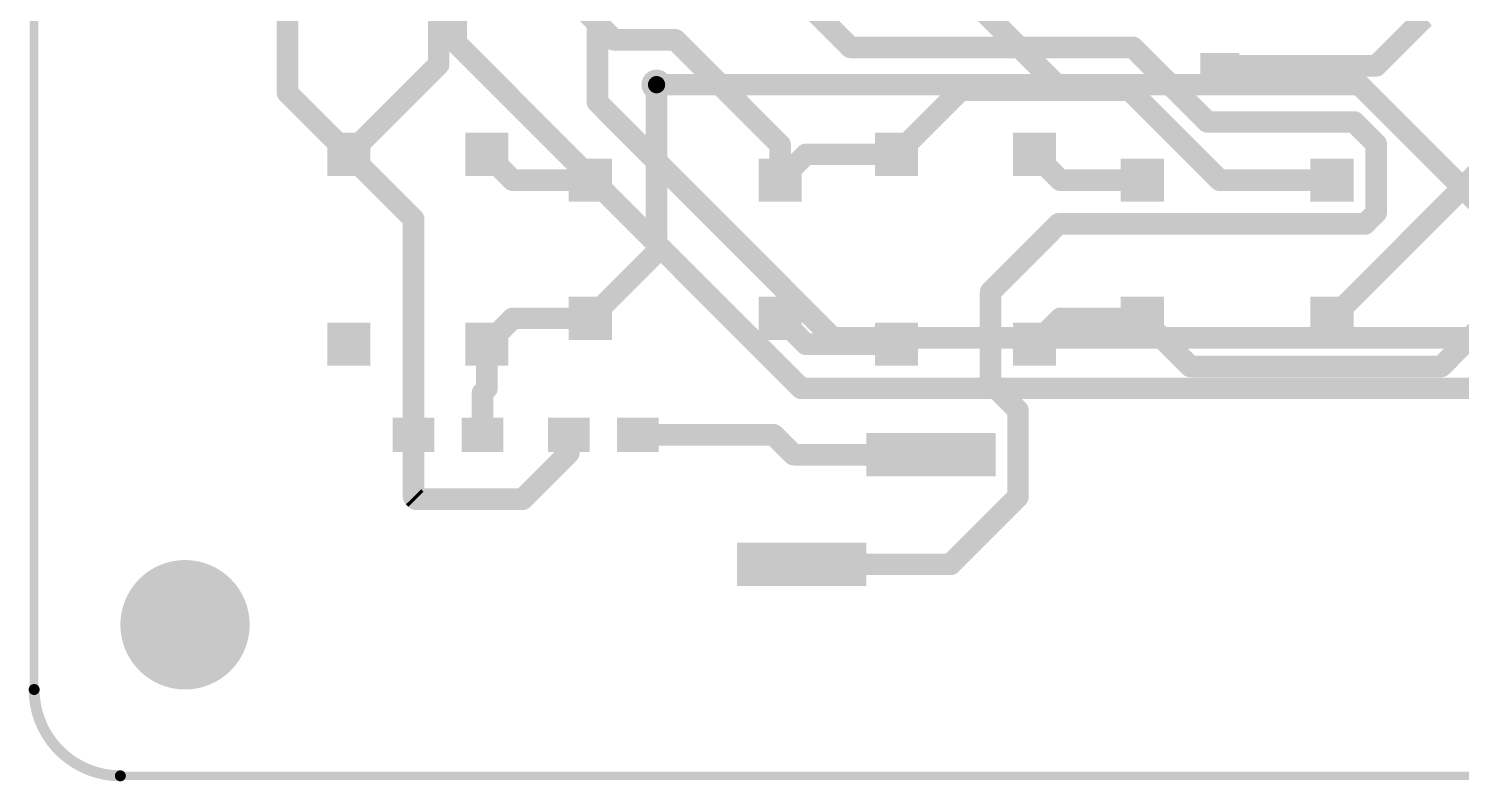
# Model space of a CAD drawing. Header units: millimetres. Extents: x -963 to 6509, y -1367 to 453.
# Drawn here: x -91.23 to -58.01, y 24.99 to 42.43 of the extents above; entities that cross this region are included whole.
import ezdxf

# ---------------------------------------------------------------- set-up
doc = ezdxf.new("R2010")
doc.units = ezdxf.units.MM
doc.header["$LTSCALE"] = 0.5
doc.layers.get('0').update_dxf_attribs({"lineweight": 60})
for name, color, linetype in [('BottomLayer', 5, 'Continuous'), ('MultiLayer', 9, 'Continuous'), ('TopLayer', 1, 'Continuous'), ('TopPaste', 8, 'Continuous'), ('ViaHoleLayer', 16, 'Continuous')]:
    doc.layers.add(name, color=color, linetype=linetype)

# ---------------------------------------------------------------- blocks, each defined once
blk = doc.blocks.new('C0603_4')
at = {"layer": 'TopLayer'}
for points in [[(-1.282, -0.4), (-0.317, -0.4), (-1.282, 0.4), (-0.317, 0.4)], [(0.318, -0.4), (1.283, -0.4), (0.318, 0.4), (1.283, 0.4)]]:
    blk.add_solid(points, dxfattribs=at)
at = {"layer": 'TopPaste'}
for points in [[(-1.282, -0.4), (-0.317, -0.4), (-1.282, 0.4), (-0.317, 0.4)], [(0.318, -0.4), (1.283, -0.4), (0.318, 0.4), (1.283, 0.4)]]:
    blk.add_solid(points, dxfattribs=at)
blk = doc.blocks.new('C0603_6')
at = {"layer": 'TopLayer'}
for points in [[(-1.282, -0.4), (-0.317, -0.4), (-1.282, 0.4), (-0.317, 0.4)], [(0.318, -0.4), (1.283, -0.4), (0.318, 0.4), (1.283, 0.4)]]:
    blk.add_solid(points, dxfattribs=at)
at = {"layer": 'TopPaste'}
for points in [[(-1.282, -0.4), (-0.317, -0.4), (-1.282, 0.4), (-0.317, 0.4)], [(0.318, -0.4), (1.283, -0.4), (0.318, 0.4), (1.283, 0.4)]]:
    blk.add_solid(points, dxfattribs=at)
blk = doc.blocks.new('HL_P4_12')
at = {"layer": 'TopLayer'}
for points in [[(-2.7, 2.1), (-2.7, 1.1), (-1.7, 2.1), (-1.7, 1.1)], [(1.7, 2.1), (1.7, 1.1), (2.7, 2.1), (2.7, 1.1)], [(-2.7, -1.1), (-2.7, -2.1), (-1.7, -1.1), (-1.7, -2.1)], [(1.7, -1.1), (1.7, -2.1), (2.7, -1.1), (2.7, -2.1)]]:
    blk.add_solid(points, dxfattribs=at)
at = {"layer": 'TopPaste'}
for points in [[(-2.7, 2.1), (-2.7, 1.1), (-1.7, 2.1), (-1.7, 1.1)], [(1.7, 2.1), (1.7, 1.1), (2.7, 2.1), (2.7, 1.1)], [(-2.7, -1.1), (-2.7, -2.1), (-1.7, -1.1), (-1.7, -2.1)], [(1.7, -1.1), (1.7, -2.1), (2.7, -1.1), (2.7, -2.1)]]:
    blk.add_solid(points, dxfattribs=at)
blk = doc.blocks.new('HL_P4_13')
at = {"layer": 'TopLayer'}
for points in [[(-2.7, 2.1), (-2.7, 1.1), (-1.7, 2.1), (-1.7, 1.1)], [(1.7, 2.1), (1.7, 1.1), (2.7, 2.1), (2.7, 1.1)], [(-2.7, -1.1), (-2.7, -2.1), (-1.7, -1.1), (-1.7, -2.1)], [(1.7, -1.1), (1.7, -2.1), (2.7, -1.1), (2.7, -2.1)]]:
    blk.add_solid(points, dxfattribs=at)
at = {"layer": 'TopPaste'}
for points in [[(-2.7, 2.1), (-2.7, 1.1), (-1.7, 2.1), (-1.7, 1.1)], [(1.7, 2.1), (1.7, 1.1), (2.7, 2.1), (2.7, 1.1)], [(-2.7, -1.1), (-2.7, -2.1), (-1.7, -1.1), (-1.7, -2.1)], [(1.7, -1.1), (1.7, -2.1), (2.7, -1.1), (2.7, -2.1)]]:
    blk.add_solid(points, dxfattribs=at)
blk = doc.blocks.new('HL_P4_14')
at = {"layer": 'TopLayer'}
for points in [[(-2.7, 2.1), (-2.7, 1.1), (-1.7, 2.1), (-1.7, 1.1)], [(1.7, 2.1), (1.7, 1.1), (2.7, 2.1), (2.7, 1.1)], [(-2.7, -1.1), (-2.7, -2.1), (-1.7, -1.1), (-1.7, -2.1)], [(1.7, -1.1), (1.7, -2.1), (2.7, -1.1), (2.7, -2.1)]]:
    blk.add_solid(points, dxfattribs=at)
at = {"layer": 'TopPaste'}
for points in [[(-2.7, 2.1), (-2.7, 1.1), (-1.7, 2.1), (-1.7, 1.1)], [(1.7, 2.1), (1.7, 1.1), (2.7, 2.1), (2.7, 1.1)], [(-2.7, -1.1), (-2.7, -2.1), (-1.7, -1.1), (-1.7, -2.1)], [(1.7, -1.1), (1.7, -2.1), (2.7, -1.1), (2.7, -2.1)]]:
    blk.add_solid(points, dxfattribs=at)
blk = doc.blocks.new('HL_P4_15')
at = {"layer": 'TopLayer'}
for points in [[(-2.7, 2.1), (-2.7, 1.1), (-1.7, 2.1), (-1.7, 1.1)], [(1.7, 2.1), (1.7, 1.1), (2.7, 2.1), (2.7, 1.1)], [(-2.7, -1.1), (-2.7, -2.1), (-1.7, -1.1), (-1.7, -2.1)], [(1.7, -1.1), (1.7, -2.1), (2.7, -1.1), (2.7, -2.1)]]:
    blk.add_solid(points, dxfattribs=at)
at = {"layer": 'TopPaste'}
for points in [[(-2.7, 2.1), (-2.7, 1.1), (-1.7, 2.1), (-1.7, 1.1)], [(1.7, 2.1), (1.7, 1.1), (2.7, 2.1), (2.7, 1.1)], [(-2.7, -1.1), (-2.7, -2.1), (-1.7, -1.1), (-1.7, -2.1)], [(1.7, -1.1), (1.7, -2.1), (2.7, -1.1), (2.7, -2.1)]]:
    blk.add_solid(points, dxfattribs=at)
blk = doc.blocks.new('PLS2_S_35')
at = {"layer": 'TopLayer'}
for points in [[(-1.77, 3), (-1.77, 0), (-0.77, 3), (-0.77, 0)], [(0.77, 0), (0.77, -3), (1.77, 0), (1.77, -3)]]:
    blk.add_solid(points, dxfattribs=at)
at = {"layer": 'TopPaste'}
for points in [[(-1.77, 3), (-1.77, 0), (-0.77, 3), (-0.77, 0)], [(0.77, 0), (0.77, -3), (1.77, 0), (1.77, -3)]]:
    blk.add_solid(points, dxfattribs=at)
blk = doc.blocks.new('R___P___38')
at = {"layer": 'TopLayer'}
for points in [[(-0.45, 0.85), (0.45, 0.85), (-0.45, 1.45), (0.45, 1.45)], [(-0.925, -1.45), (-0.325, -1.45), (-0.925, -0.85), (-0.325, -0.85)], [(0.325, -1.45), (0.925, -1.45), (0.325, -0.85), (0.925, -0.85)]]:
    blk.add_solid(points, dxfattribs=at)
at = {"layer": 'TopPaste'}
for points in [[(-0.45, 0.85), (0.45, 0.85), (-0.45, 1.45), (0.45, 1.45)], [(-0.925, -1.45), (-0.325, -1.45), (-0.925, -0.85), (-0.325, -0.85)], [(0.325, -1.45), (0.925, -1.45), (0.325, -0.85), (0.925, -0.85)]]:
    blk.add_solid(points, dxfattribs=at)

msp = doc.modelspace()

# ---------------------------------------------------------------- linework, layer by layer
at = {"layer": 'BottomLayer', "const_width": 0.5}
for points in [[(-73.776, 47.52), (-67.392, 41.136)], [(-81.32, 42.101), (-81.32, 44.87)], [(-78.043, 40.73), (-78.043, 44.844)], [(-81.32, 42.101), (-73.319, 34.1)], [(-76.672, 41.136), (-67.392, 41.136)], [(-67.392, 41.136), (-60.372, 41.136)], [(-60.372, 41.136), (-56.158, 36.922)], [(-78.043, 40.73), (-72.582, 35.269)], [(-72.582, 35.269), (-55.92, 35.269)], [(-73.319, 34.1), (-50.879, 34.1)]]:
    msp.add_lwpolyline(points, dxfattribs=at)
at = {"layer": 'BottomLayer'}
for points, const_width in [([(-81.445, 42.101, 1), (-81.195, 42.101, 1)], 0.25), ([(-81.445, 42.101, 1), (-81.195, 42.101, 1)], 0.25), ([(-76.847, 41.136, 1), (-76.497, 41.136, 1)], 0.35), ([(-76.797, 41.136, 1), (-76.547, 41.136, 1)], 0.25), ([(-67.517, 41.136, 1), (-67.267, 41.136, 1)], 0.25), ([(-67.517, 41.136, 1), (-67.267, 41.136, 1)], 0.25), ([(-67.517, 41.136, 1), (-67.267, 41.136, 1)], 0.25), ([(-60.497, 41.136, 1), (-60.247, 41.136, 1)], 0.25), ([(-60.497, 41.136, 1), (-60.247, 41.136, 1)], 0.25), ([(-78.168, 40.73, 1), (-77.918, 40.73, 1)], 0.25), ([(-78.168, 40.73, 1), (-77.918, 40.73, 1)], 0.25), ([(-72.707, 35.269, 1), (-72.457, 35.269, 1)], 0.25), ([(-72.707, 35.269, 1), (-72.457, 35.269, 1)], 0.25), ([(-73.444, 34.1, 1), (-73.194, 34.1, 1)], 0.25), ([(-73.444, 34.1, 1), (-73.194, 34.1, 1)], 0.25), ([(-88.358, 28.622, 1), (-86.858, 28.622, 1)], 1.5)]:
    msp.add_lwpolyline(points, format="xyb", close=True, dxfattribs=dict(at, const_width=const_width))
at = {"layer": 'MultiLayer', "const_width": 0.2}
for points in [[(-91.108, 27.122), (-91.108, 78.122)], [(-89.108, 25.122), (-38.108, 25.122)]]:
    msp.add_lwpolyline(points, dxfattribs=at)
at = {"layer": 'MultiLayer'}
for points, const_width in [([(-76.847, 41.136, 1), (-76.497, 41.136, 1)], 0.35), ([(-88.358, 28.622, 1), (-86.858, 28.622, 1)], 1.5), ([(-91.171, 27.122, 1), (-91.044, 27.122, 1)], 0.127), ([(-91.158, 27.122, 1), (-91.058, 27.122, 1)], 0.1), ([(-89.171, 25.122, 1), (-89.044, 25.122, 1)], 0.127), ([(-89.158, 25.122, 1), (-89.058, 25.122, 1)], 0.1)]:
    msp.add_lwpolyline(points, format="xyb", close=True, dxfattribs=dict(at, const_width=const_width))
at = {"layer": 'MultiLayer', "const_width": 0.254}
msp.add_lwpolyline([(-89.108, 25.122, -0.414214), (-91.108, 27.122)], format="xyb", dxfattribs=at)
at = {"layer": 'TopLayer', "const_width": 0.5}
for points in [[(-85.231, 40.946), (-85.231, 61.304)], [(-81.726, 41.603), (-81.726, 48.909)], [(-79.262, 43.778), (-77.662, 42.177)], [(-73.776, 43.6), (-72.176, 42)], [(-59.984, 41.572), (-58.866, 42.689)], [(-77.662, 42.177), (-76.24, 42.177)], [(-76.24, 42.177), (-73.807, 39.745)], [(-72.176, 42), (-65.623, 42)], [(-65.623, 42), (-63.896, 40.272)], [(-61.007, 35.722), (-54.574, 42.156)], [(-83.807, 39.522), (-81.726, 41.603)], [(-63.608, 41.572), (-59.984, 41.572)], [(-76.672, 37.258), (-76.672, 41.136)], [(-71.107, 39.522), (-69.62, 41.009)], [(-69.62, 41.009), (-65.699, 41.009)], [(-65.699, 41.009), (-63.612, 38.922)], [(-85.231, 40.946), (-83.807, 39.522)], [(-63.896, 40.272), (-60.492, 40.272)], [(-60.492, 40.272), (-59.984, 39.764)], [(-73.807, 38.922), (-73.807, 39.745)], [(-59.984, 38.164), (-59.984, 39.764)], [(-83.807, 39.522), (-82.307, 38.022)], [(-80.607, 39.522), (-80.007, 38.922)], [(-73.807, 38.922), (-73.207, 39.522)], [(-73.207, 39.522), (-71.107, 39.522)], [(-67.907, 39.522), (-67.307, 38.922)], [(-80.007, 38.922), (-78.207, 38.922)], [(-67.307, 38.922), (-65.407, 38.922)], [(-63.612, 38.922), (-61.007, 38.922)], [(-82.307, 33.022), (-82.307, 38.022)], [(-60.238, 37.91), (-59.984, 38.164)], [(-68.925, 36.335), (-67.35, 37.91)], [(-67.35, 37.91), (-60.238, 37.91)], [(-78.207, 35.722), (-76.672, 37.258)], [(-58.471, 34.608), (-56.158, 36.922)], [(-68.925, 34.227), (-68.925, 36.335)], [(-80.607, 35.122), (-80.007, 35.722)], [(-80.007, 35.722), (-78.207, 35.722)], [(-73.807, 35.722), (-73.207, 35.122)], [(-67.907, 35.122), (-67.307, 35.722)], [(-67.307, 35.722), (-65.407, 35.722)], [(-65.407, 35.722), (-64.294, 34.608)], [(-80.607, 34.098), (-80.607, 35.122)], [(-73.207, 35.122), (-71.107, 35.122)], [(-64.294, 34.608), (-58.471, 34.608)], [(-80.707, 33.999), (-80.607, 34.098)], [(-80.707, 33.022), (-80.707, 33.999)], [(-68.925, 34.227), (-68.29, 33.592)], [(-68.29, 31.586), (-68.29, 33.592)], [(-82.307, 31.586), (-82.307, 33.022)], [(-78.707, 32.602), (-78.707, 33.022)], [(-77.107, 33.022), (-73.954, 33.022)], [(-73.954, 33.022), (-73.494, 32.562)], [(-79.778, 31.531), (-78.707, 32.602)], [(-73.494, 32.562), (-70.307, 32.562)], [(-82.307, 31.586), (-82.253, 31.531)], [(-82.253, 31.531), (-79.778, 31.531)], [(-69.853, 30.022), (-68.29, 31.586)], [(-73.307, 30.022), (-69.853, 30.022)]]:
    msp.add_lwpolyline(points, dxfattribs=at)
at = {"layer": 'TopLayer'}
for points, const_width in [([(-77.787, 42.177, 1), (-77.537, 42.177, 1)], 0.25), ([(-77.787, 42.177, 1), (-77.537, 42.177, 1)], 0.25), ([(-76.365, 42.177, 1), (-76.115, 42.177, 1)], 0.25), ([(-76.365, 42.177, 1), (-76.115, 42.177, 1)], 0.25), ([(-72.301, 42, 1), (-72.051, 42, 1)], 0.25), ([(-72.301, 42, 1), (-72.051, 42, 1)], 0.25), ([(-65.748, 42, 1), (-65.498, 42, 1)], 0.25), ([(-65.748, 42, 1), (-65.498, 42, 1)], 0.25), ([(-81.851, 41.603, 1), (-81.601, 41.603, 1)], 0.25), ([(-81.851, 41.603, 1), (-81.601, 41.603, 1)], 0.25), ([(-63.733, 41.572, 1), (-63.483, 41.572, 1)], 0.25), ([(-60.109, 41.572, 1), (-59.859, 41.572, 1)], 0.25), ([(-60.109, 41.572, 1), (-59.859, 41.572, 1)], 0.25), ([(-76.847, 41.136, 1), (-76.497, 41.136, 1)], 0.35), ([(-76.797, 41.136, 1), (-76.547, 41.136, 1)], 0.25), ([(-69.745, 41.009, 1), (-69.495, 41.009, 1)], 0.25), ([(-69.745, 41.009, 1), (-69.495, 41.009, 1)], 0.25), ([(-65.824, 41.009, 1), (-65.574, 41.009, 1)], 0.25), ([(-65.824, 41.009, 1), (-65.574, 41.009, 1)], 0.25), ([(-85.356, 40.946, 1), (-85.106, 40.946, 1)], 0.25), ([(-85.356, 40.946, 1), (-85.106, 40.946, 1)], 0.25), ([(-64.021, 40.272, 1), (-63.771, 40.272, 1)], 0.25), ([(-64.021, 40.272, 1), (-63.771, 40.272, 1)], 0.25), ([(-60.617, 40.272, 1), (-60.367, 40.272, 1)], 0.25), ([(-60.617, 40.272, 1), (-60.367, 40.272, 1)], 0.25), ([(-73.932, 39.745, 1), (-73.682, 39.745, 1)], 0.25), ([(-73.932, 39.745, 1), (-73.682, 39.745, 1)], 0.25), ([(-60.109, 39.764, 1), (-59.859, 39.764, 1)], 0.25), ([(-60.109, 39.764, 1), (-59.859, 39.764, 1)], 0.25), ([(-83.932, 39.522, 1), (-83.682, 39.522, 1)], 0.25), ([(-83.932, 39.522, 1), (-83.682, 39.522, 1)], 0.25), ([(-83.932, 39.522, 1), (-83.682, 39.522, 1)], 0.25), ([(-80.732, 39.522, 1), (-80.482, 39.522, 1)], 0.25), ([(-73.332, 39.522, 1), (-73.082, 39.522, 1)], 0.25), ([(-73.332, 39.522, 1), (-73.082, 39.522, 1)], 0.25), ([(-71.232, 39.522, 1), (-70.982, 39.522, 1)], 0.25), ([(-71.232, 39.522, 1), (-70.982, 39.522, 1)], 0.25), ([(-68.032, 39.522, 1), (-67.782, 39.522, 1)], 0.25), ([(-80.132, 38.922, 1), (-79.882, 38.922, 1)], 0.25), ([(-80.132, 38.922, 1), (-79.882, 38.922, 1)], 0.25), ([(-78.332, 38.922, 1), (-78.082, 38.922, 1)], 0.25), ([(-73.932, 38.922, 1), (-73.682, 38.922, 1)], 0.25), ([(-73.932, 38.922, 1), (-73.682, 38.922, 1)], 0.25), ([(-67.432, 38.922, 1), (-67.182, 38.922, 1)], 0.25), ([(-67.432, 38.922, 1), (-67.182, 38.922, 1)], 0.25), ([(-65.532, 38.922, 1), (-65.282, 38.922, 1)], 0.25), ([(-63.737, 38.922, 1), (-63.487, 38.922, 1)], 0.25), ([(-63.737, 38.922, 1), (-63.487, 38.922, 1)], 0.25), ([(-61.132, 38.922, 1), (-60.882, 38.922, 1)], 0.25), ([(-82.432, 38.022, 1), (-82.182, 38.022, 1)], 0.25), ([(-82.432, 38.022, 1), (-82.182, 38.022, 1)], 0.25), ([(-60.109, 38.164, 1), (-59.859, 38.164, 1)], 0.25), ([(-60.109, 38.164, 1), (-59.859, 38.164, 1)], 0.25), ([(-67.475, 37.91, 1), (-67.225, 37.91, 1)], 0.25), ([(-67.475, 37.91, 1), (-67.225, 37.91, 1)], 0.25), ([(-60.363, 37.91, 1), (-60.113, 37.91, 1)], 0.25), ([(-60.363, 37.91, 1), (-60.113, 37.91, 1)], 0.25), ([(-76.797, 37.258, 1), (-76.547, 37.258, 1)], 0.25), ([(-76.797, 37.258, 1), (-76.547, 37.258, 1)], 0.25), ([(-69.05, 36.335, 1), (-68.8, 36.335, 1)], 0.25), ([(-69.05, 36.335, 1), (-68.8, 36.335, 1)], 0.25), ([(-80.132, 35.722, 1), (-79.882, 35.722, 1)], 0.25), ([(-80.132, 35.722, 1), (-79.882, 35.722, 1)], 0.25), ([(-78.332, 35.722, 1), (-78.082, 35.722, 1)], 0.25), ([(-78.332, 35.722, 1), (-78.082, 35.722, 1)], 0.25), ([(-73.932, 35.722, 1), (-73.682, 35.722, 1)], 0.25), ([(-67.432, 35.722, 1), (-67.182, 35.722, 1)], 0.25), ([(-67.432, 35.722, 1), (-67.182, 35.722, 1)], 0.25), ([(-65.532, 35.722, 1), (-65.282, 35.722, 1)], 0.25), ([(-65.532, 35.722, 1), (-65.282, 35.722, 1)], 0.25), ([(-61.132, 35.722, 1), (-60.882, 35.722, 1)], 0.25), ([(-80.732, 35.122, 1), (-80.482, 35.122, 1)], 0.25), ([(-80.732, 35.122, 1), (-80.482, 35.122, 1)], 0.25), ([(-73.332, 35.122, 1), (-73.082, 35.122, 1)], 0.25), ([(-73.332, 35.122, 1), (-73.082, 35.122, 1)], 0.25), ([(-71.232, 35.122, 1), (-70.982, 35.122, 1)], 0.25), ([(-68.032, 35.122, 1), (-67.782, 35.122, 1)], 0.25), ([(-64.419, 34.608, 1), (-64.169, 34.608, 1)], 0.25), ([(-64.419, 34.608, 1), (-64.169, 34.608, 1)], 0.25), ([(-58.596, 34.608, 1), (-58.346, 34.608, 1)], 0.25), ([(-58.596, 34.608, 1), (-58.346, 34.608, 1)], 0.25), ([(-80.832, 33.999, 1), (-80.582, 33.999, 1)], 0.25), ([(-80.832, 33.999, 1), (-80.582, 33.999, 1)], 0.25), ([(-80.732, 34.098, 1), (-80.482, 34.098, 1)], 0.25), ([(-80.732, 34.098, 1), (-80.482, 34.098, 1)], 0.25), ([(-69.05, 34.227, 1), (-68.8, 34.227, 1)], 0.25), ([(-69.05, 34.227, 1), (-68.8, 34.227, 1)], 0.25), ([(-68.415, 33.592, 1), (-68.165, 33.592, 1)], 0.25), ([(-68.415, 33.592, 1), (-68.165, 33.592, 1)], 0.25), ([(-82.432, 33.022, 1), (-82.182, 33.022, 1)], 0.25), ([(-82.432, 33.022, 1), (-82.182, 33.022, 1)], 0.25), ([(-80.832, 33.022, 1), (-80.582, 33.022, 1)], 0.25), ([(-78.832, 33.022, 1), (-78.582, 33.022, 1)], 0.25), ([(-77.232, 33.022, 1), (-76.982, 33.022, 1)], 0.25), ([(-74.079, 33.022, 1), (-73.829, 33.022, 1)], 0.25), ([(-74.079, 33.022, 1), (-73.829, 33.022, 1)], 0.25), ([(-78.832, 32.602, 1), (-78.582, 32.602, 1)], 0.25), ([(-78.832, 32.602, 1), (-78.582, 32.602, 1)], 0.25), ([(-73.619, 32.562, 1), (-73.369, 32.562, 1)], 0.25), ([(-73.619, 32.562, 1), (-73.369, 32.562, 1)], 0.25), ([(-70.432, 32.562, 1), (-70.182, 32.562, 1)], 0.25), ([(-82.432, 31.586, 1), (-82.182, 31.586, 1)], 0.25), ([(-82.432, 31.586, 1), (-82.182, 31.586, 1)], 0.25), ([(-82.378, 31.531, 1), (-82.128, 31.531, 1)], 0.25), ([(-82.378, 31.531, 1), (-82.128, 31.531, 1)], 0.25), ([(-79.903, 31.531, 1), (-79.653, 31.531, 1)], 0.25), ([(-79.903, 31.531, 1), (-79.653, 31.531, 1)], 0.25), ([(-68.415, 31.586, 1), (-68.165, 31.586, 1)], 0.25), ([(-68.415, 31.586, 1), (-68.165, 31.586, 1)], 0.25), ([(-73.432, 30.022, 1), (-73.182, 30.022, 1)], 0.25), ([(-69.978, 30.022, 1), (-69.728, 30.022, 1)], 0.25), ([(-69.978, 30.022, 1), (-69.728, 30.022, 1)], 0.25), ([(-88.358, 28.622, 1), (-86.858, 28.622, 1)], 1.5)]:
    msp.add_lwpolyline(points, format="xyb", close=True, dxfattribs=dict(at, const_width=const_width))
at = {"layer": 'ViaHoleLayer', "const_width": 0.2}
msp.add_lwpolyline([(-76.772, 41.136, 1), (-76.572, 41.136, 1)], format="xyb", close=True, dxfattribs=at)

# ---------------------------------------------------------------- block references
for name, p, rotation in [('R___P___38', (-63.608, 42.722), 180), ('HL_P4_12', (-82.207, 37.322), 90), ('HL_P4_14', (-69.507, 37.322), 90), ('PLS2_S_35', (-71.807, 31.292), 90)]:
    msp.add_blockref(name, p, dxfattribs=dict(rotation=rotation))
for name, p in [('HL_P4_13', (-76.007, 37.322)), ('HL_P4_15', (-63.207, 37.322)), ('C0603_4', (-81.507, 33.022)), ('C0603_6', (-77.907, 33.022))]:
    msp.add_blockref(name, p)

doc.saveas('drawing.dxf')
